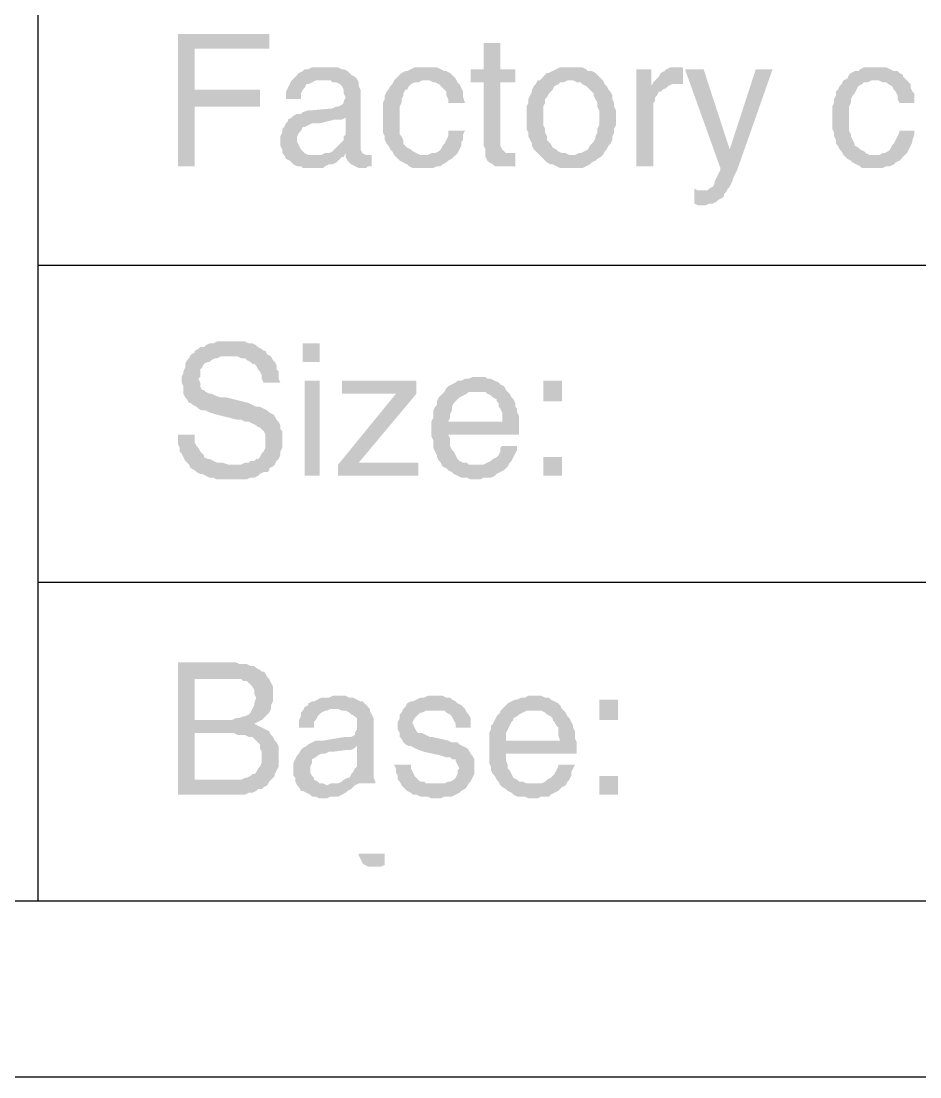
# Model space of a CAD drawing. Header units: millimetres. Extents: x 7018 to 13530, y 4187 to 5692.
# Drawn here: x 8901.08 to 8922.84, y 4524.92 to 4550.47 of the extents above; entities that cross this region are included whole.
import ezdxf

# ---------------------------------------------------------------- set-up
doc = ezdxf.new("R2010")
doc.units = ezdxf.units.MM

msp = doc.modelspace()

# ---------------------------------------------------------------- hatches: boundary and pattern name
at = {"transparency": 33554559}
for points in [[(8907.089, 4550.163), (8904.878, 4550.163), (8904.878, 4546.959), (8905.284, 4546.959), (8905.284, 4548.403), (8906.864, 4548.403), (8906.864, 4548.809), (8905.284, 4548.809), (8905.284, 4549.802), (8907.089, 4549.802), (8907.089, 4549.983)], [(8912.686, 4549.938), (8912.28, 4549.938), (8912.28, 4549.306), (8911.964, 4549.306), (8911.964, 4548.99), (8912.28, 4548.99), (8912.28, 4547.455), (8912.325, 4547.365), (8912.325, 4547.185), (8912.37, 4547.094), (8912.415, 4547.049), (8912.415, 4547.049), (8912.505, 4547.004), (8912.55, 4546.959), (8913.047, 4546.959), (8913.047, 4547.275), (8912.821, 4547.275), (8912.776, 4547.32), (8912.731, 4547.365), (8912.686, 4547.455), (8912.686, 4548.99), (8913.047, 4548.99), (8913.047, 4549.306), (8912.686, 4549.306)], [(8908.443, 4549.351), (8908.127, 4549.351), (8908.037, 4549.306), (8907.947, 4549.306), (8907.902, 4549.261), (8907.811, 4549.216), (8907.766, 4549.17), (8907.721, 4549.125), (8907.676, 4549.08), (8907.631, 4549.035), (8907.586, 4548.945), (8907.541, 4548.854), (8907.496, 4548.764), (8907.496, 4548.584), (8907.857, 4548.584), (8907.857, 4548.719), (8907.902, 4548.809), (8907.947, 4548.854), (8907.992, 4548.945), (8908.037, 4548.945), (8908.127, 4548.99), (8908.218, 4549.035), (8908.398, 4549.035), (8909.211, 4549.08), (8909.165, 4549.125), (8909.075, 4549.17), (8909.03, 4549.216), (8908.985, 4549.261), (8908.895, 4549.306), (8908.85, 4549.306), (8908.759, 4549.351), (8908.534, 4549.351)], [(8910.88, 4549.351), (8910.61, 4549.351), (8910.519, 4549.306), (8910.429, 4549.261), (8910.384, 4549.261), (8910.294, 4549.216), (8910.249, 4549.17), (8910.158, 4549.08), (8910.113, 4549.035), (8910.971, 4549.035), (8911.061, 4548.99), (8911.106, 4548.99), (8911.196, 4548.945), (8911.242, 4548.9), (8911.332, 4548.809), (8911.377, 4548.764), (8911.377, 4548.674), (8911.422, 4548.584), (8911.422, 4548.493), (8911.828, 4548.493), (8911.783, 4548.629), (8911.783, 4548.764), (8911.738, 4548.854), (8911.693, 4548.945), (8911.648, 4548.99), (8911.603, 4549.08), (8911.557, 4549.125), (8911.512, 4549.17), (8911.467, 4549.216), (8911.377, 4549.261), (8911.332, 4549.261), (8911.242, 4549.306), (8911.151, 4549.351), (8910.971, 4549.351)], [(8914.401, 4549.351), (8914.13, 4549.351), (8914.04, 4549.306), (8913.949, 4549.261), (8913.859, 4549.216), (8913.814, 4549.216), (8913.724, 4549.125), (8913.679, 4549.08), (8913.634, 4549.035), (8913.588, 4549.035), (8913.543, 4548.945), (8913.498, 4548.9), (8913.453, 4548.809), (8913.453, 4548.764), (8913.408, 4548.674), (8913.363, 4548.584), (8913.363, 4548.493), (8913.318, 4548.403), (8913.318, 4548.132), (8913.318, 4547.862), (8913.363, 4547.771), (8913.363, 4547.681), (8913.408, 4547.591), (8913.453, 4547.501), (8913.453, 4547.455), (8913.498, 4547.365), (8913.543, 4547.32), (8913.634, 4547.23), (8914.401, 4547.23), (8914.356, 4547.23), (8914.265, 4547.275), (8914.175, 4547.275), (8914.085, 4547.32), (8914.04, 4547.365), (8913.949, 4547.41), (8913.904, 4547.501), (8913.859, 4547.546), (8913.814, 4547.591), (8913.814, 4547.681), (8913.769, 4547.771), (8913.769, 4547.862), (8913.724, 4547.952), (8913.724, 4548.403), (8913.769, 4548.493), (8913.769, 4548.584), (8913.814, 4548.629), (8913.859, 4548.719), (8913.904, 4548.764), (8913.949, 4548.809), (8913.995, 4548.9), (8914.085, 4548.945), (8914.13, 4548.99), (8914.22, 4548.99), (8914.311, 4549.035), (8915.168, 4549.035), (8915.123, 4549.08), (8915.033, 4549.17), (8914.987, 4549.216), (8914.897, 4549.261), (8914.807, 4549.261), (8914.762, 4549.306), (8914.672, 4549.351), (8914.491, 4549.351)], [(8916.341, 4549.306), (8915.98, 4549.306), (8915.98, 4546.959), (8916.387, 4546.959), (8916.387, 4548.493), (8916.432, 4548.539), (8916.432, 4548.629), (8916.477, 4548.674), (8916.522, 4548.764), (8916.567, 4548.764), (8916.612, 4548.809), (8916.703, 4548.854), (8916.341, 4548.9)], [(8917.018, 4549.351), (8916.793, 4549.351), (8916.703, 4549.306), (8916.657, 4549.261), (8916.567, 4549.216), (8916.522, 4549.125), (8916.477, 4549.08), (8916.432, 4549.035), (8916.387, 4548.99), (8917.018, 4548.945), (8917.109, 4548.945), (8917.109, 4549.351), (8917.109, 4549.351)], [(8917.605, 4549.306), (8917.154, 4549.306), (8918.011, 4546.914), (8918.237, 4547.365)], [(8919.275, 4549.306), (8918.869, 4549.306), (8918.237, 4547.365), (8918.011, 4546.914), (8918.011, 4546.869), (8918.011, 4546.869), (8917.966, 4546.778), (8917.921, 4546.688), (8917.876, 4546.598), (8917.876, 4546.553), (8917.831, 4546.462), (8917.741, 4546.417), (8917.695, 4546.372), (8917.605, 4546.372), (8918.147, 4546.327), (8918.192, 4546.417), (8918.237, 4546.462), (8918.282, 4546.553), (8918.327, 4546.688), (8918.372, 4546.778), (8918.418, 4546.869)], [(8921.757, 4549.351), (8921.487, 4549.351), (8921.396, 4549.306), (8921.351, 4549.261), (8921.261, 4549.261), (8921.171, 4549.216), (8921.125, 4549.17), (8921.08, 4549.08), (8920.99, 4549.035), (8921.848, 4549.035), (8921.938, 4548.99), (8922.028, 4548.99), (8922.073, 4548.945), (8922.164, 4548.9), (8922.209, 4548.809), (8922.254, 4548.764), (8922.299, 4548.674), (8922.299, 4548.584), (8922.344, 4548.493), (8922.705, 4548.493), (8922.705, 4548.719), (8922.66, 4548.764), (8922.615, 4548.854), (8922.615, 4548.945), (8922.57, 4548.99), (8922.479, 4549.08), (8922.434, 4549.125), (8922.434, 4549.17), (8922.344, 4549.216), (8922.299, 4549.261), (8922.209, 4549.261), (8922.118, 4549.306), (8922.028, 4549.351), (8921.848, 4549.351)], [(8909.211, 4549.08), (8908.398, 4549.035), (8908.579, 4549.035), (8908.624, 4548.99), (8908.714, 4548.99), (8908.804, 4548.945), (8908.85, 4548.9), (8908.895, 4548.809), (8908.895, 4548.719), (8908.94, 4548.629), (8908.94, 4548.629), (8908.895, 4548.539), (8908.895, 4548.493), (8908.85, 4548.448), (8908.759, 4548.403), (8908.714, 4548.403), (8908.624, 4548.358), (8908.127, 4548.313), (8908.037, 4548.313), (8907.902, 4548.268), (8907.857, 4548.223), (8907.766, 4548.223), (8907.676, 4548.178), (8908.94, 4548.132), (8908.94, 4547.726), (8908.94, 4547.726), (8908.895, 4547.681), (8908.895, 4547.591), (8908.85, 4547.546), (8908.759, 4547.455), (8908.714, 4547.41), (8908.669, 4547.365), (8908.624, 4547.32), (8908.534, 4547.275), (8908.443, 4547.275), (8908.353, 4547.23), (8907.45, 4547.23), (8907.496, 4547.139), (8907.586, 4547.094), (8907.631, 4547.049), (8907.676, 4547.004), (8907.766, 4546.959), (8907.857, 4546.959), (8907.902, 4546.914), (8908.398, 4546.914), (8908.443, 4546.959), (8908.534, 4547.004), (8908.624, 4547.004), (8908.714, 4547.049), (8908.759, 4547.094), (8908.85, 4547.185), (8908.895, 4547.185), (8908.94, 4547.275), (8909.346, 4547.275), (8909.301, 4547.365), (8909.301, 4548.809), (8909.256, 4548.9), (8909.256, 4548.99)], [(8910.113, 4549.035), (8910.068, 4548.945), (8910.023, 4548.9), (8909.978, 4548.809), (8909.933, 4548.764), (8909.888, 4548.674), (8909.888, 4548.584), (8909.842, 4548.493), (8909.842, 4547.771), (8909.888, 4547.681), (8909.888, 4547.591), (8909.933, 4547.501), (8909.978, 4547.455), (8910.023, 4547.365), (8910.068, 4547.32), (8910.113, 4547.23), (8910.835, 4547.23), (8910.745, 4547.23), (8910.655, 4547.275), (8910.565, 4547.32), (8910.519, 4547.365), (8910.429, 4547.41), (8910.384, 4547.455), (8910.339, 4547.501), (8910.339, 4547.591), (8910.294, 4547.681), (8910.249, 4547.726), (8910.249, 4548.403), (8910.294, 4548.493), (8910.294, 4548.584), (8910.339, 4548.674), (8910.339, 4548.719), (8910.384, 4548.809), (8910.429, 4548.809), (8910.474, 4548.9), (8910.519, 4548.945), (8910.61, 4548.99), (8910.7, 4548.99), (8910.79, 4549.035), (8910.88, 4549.035)], [(8915.168, 4549.035), (8914.401, 4549.035), (8914.446, 4549.035), (8914.536, 4548.99), (8914.626, 4548.99), (8914.672, 4548.945), (8914.762, 4548.9), (8914.807, 4548.854), (8914.897, 4548.764), (8914.942, 4548.719), (8914.942, 4548.674), (8914.987, 4548.584), (8915.033, 4548.493), (8915.033, 4548.403), (8915.078, 4548.313), (8915.078, 4547.952), (8915.033, 4547.862), (8915.033, 4547.771), (8914.987, 4547.681), (8914.987, 4547.636), (8914.942, 4547.546), (8914.897, 4547.501), (8914.852, 4547.455), (8914.807, 4547.365), (8914.717, 4547.32), (8914.626, 4547.275), (8914.581, 4547.275), (8914.491, 4547.23), (8913.634, 4547.23), (8913.679, 4547.185), (8913.769, 4547.094), (8913.814, 4547.049), (8913.904, 4547.004), (8913.949, 4547.004), (8914.04, 4546.959), (8914.13, 4546.914), (8914.672, 4546.914), (8914.762, 4546.959), (8914.852, 4547.004), (8914.897, 4547.049), (8914.987, 4547.094), (8915.033, 4547.139), (8915.123, 4547.185), (8915.168, 4547.23), (8915.168, 4547.23), (8915.213, 4547.32), (8915.258, 4547.365), (8915.303, 4547.455), (8915.349, 4547.501), (8915.394, 4547.591), (8915.394, 4547.681), (8915.439, 4547.771), (8915.439, 4547.862), (8915.484, 4547.952), (8915.484, 4548.132), (8915.484, 4548.313), (8915.439, 4548.403), (8915.439, 4548.493), (8915.394, 4548.584), (8915.394, 4548.674), (8915.349, 4548.764), (8915.303, 4548.809), (8915.258, 4548.9), (8915.213, 4548.945)], [(8916.387, 4548.99), (8916.341, 4548.9), (8916.703, 4548.854), (8916.748, 4548.9), (8916.838, 4548.945), (8917.018, 4548.945)], [(8920.99, 4549.035), (8920.945, 4548.945), (8920.9, 4548.9), (8920.855, 4548.809), (8920.81, 4548.764), (8920.81, 4548.674), (8920.764, 4548.584), (8920.764, 4548.493), (8920.719, 4548.403), (8920.719, 4547.862), (8920.764, 4547.771), (8920.764, 4547.681), (8920.81, 4547.591), (8920.81, 4547.501), (8920.855, 4547.455), (8920.9, 4547.365), (8920.945, 4547.32), (8920.99, 4547.23), (8921.757, 4547.23), (8921.622, 4547.23), (8921.532, 4547.275), (8921.487, 4547.32), (8921.396, 4547.365), (8921.351, 4547.41), (8921.261, 4547.455), (8921.261, 4547.501), (8921.216, 4547.591), (8921.171, 4547.681), (8921.171, 4547.726), (8921.125, 4547.816), (8921.125, 4548.403), (8921.171, 4548.493), (8921.171, 4548.584), (8921.216, 4548.674), (8921.261, 4548.719), (8921.306, 4548.809), (8921.306, 4548.809), (8921.351, 4548.9), (8921.441, 4548.945), (8921.487, 4548.99), (8921.577, 4548.99), (8921.667, 4549.035), (8921.757, 4549.035)], [(8907.676, 4548.178), (8907.631, 4548.132), (8907.541, 4548.087), (8907.541, 4548.042), (8907.496, 4547.997), (8907.45, 4547.907), (8907.405, 4547.862), (8907.405, 4547.771), (8907.36, 4547.681), (8907.36, 4547.455), (8907.405, 4547.365), (8907.405, 4547.275), (8907.45, 4547.23), (8908.173, 4547.23), (8908.037, 4547.23), (8907.947, 4547.275), (8907.902, 4547.32), (8907.857, 4547.365), (8907.811, 4547.455), (8907.766, 4547.546), (8907.766, 4547.681), (8907.811, 4547.771), (8907.857, 4547.816), (8907.902, 4547.907), (8907.947, 4547.907), (8908.037, 4547.952), (8908.127, 4547.997), (8908.308, 4547.997), (8908.669, 4548.087), (8908.85, 4548.087), (8908.94, 4548.132)], [(8911.828, 4547.816), (8911.422, 4547.816), (8911.422, 4547.681), (8911.377, 4547.591), (8911.332, 4547.501), (8911.287, 4547.455), (8911.242, 4547.365), (8911.196, 4547.32), (8911.106, 4547.275), (8911.016, 4547.275), (8910.926, 4547.23), (8910.113, 4547.23), (8910.158, 4547.185), (8910.203, 4547.139), (8910.249, 4547.094), (8910.339, 4547.049), (8910.429, 4547.004), (8910.474, 4546.959), (8910.565, 4546.914), (8911.061, 4546.914), (8911.151, 4546.959), (8911.242, 4546.959), (8911.287, 4547.004), (8911.377, 4547.049), (8911.422, 4547.094), (8911.512, 4547.139), (8911.557, 4547.185), (8911.603, 4547.23), (8911.648, 4547.275), (8911.693, 4547.365), (8911.738, 4547.455), (8911.738, 4547.546), (8911.783, 4547.591), (8911.783, 4547.726)], [(8922.705, 4547.816), (8922.344, 4547.816), (8922.344, 4547.771), (8922.299, 4547.681), (8922.254, 4547.591), (8922.209, 4547.501), (8922.164, 4547.455), (8922.118, 4547.365), (8922.073, 4547.32), (8921.983, 4547.275), (8921.938, 4547.275), (8921.848, 4547.23), (8920.99, 4547.23), (8921.035, 4547.185), (8921.08, 4547.139), (8921.171, 4547.094), (8921.216, 4547.049), (8921.306, 4547.004), (8921.396, 4546.959), (8921.441, 4546.914), (8921.938, 4546.914), (8922.028, 4546.959), (8922.118, 4546.959), (8922.209, 4547.004), (8922.254, 4547.049), (8922.344, 4547.094), (8922.389, 4547.139), (8922.434, 4547.185), (8922.479, 4547.23), (8922.525, 4547.275), (8922.57, 4547.365), (8922.615, 4547.455), (8922.66, 4547.546), (8922.66, 4547.591), (8922.705, 4547.726)], [(8909.346, 4547.275), (8908.94, 4547.275), (8908.94, 4547.185), (8909.436, 4547.23), (8909.436, 4547.23)], [(8909.572, 4547.23), (8909.436, 4547.23), (8908.94, 4547.185), (8908.985, 4547.094), (8909.03, 4547.049), (8909.03, 4547.049), (8909.075, 4547.004), (8909.165, 4546.959), (8909.256, 4546.914), (8909.436, 4546.914), (8909.481, 4546.959), (8909.572, 4546.959)], [(8917.379, 4546.417), (8917.379, 4546.056), (8917.379, 4546.056), (8917.47, 4546.011), (8917.65, 4546.011), (8917.741, 4546.056), (8917.831, 4546.056), (8917.921, 4546.101), (8917.966, 4546.147), (8918.056, 4546.192), (8918.102, 4546.237), (8918.102, 4546.282), (8918.147, 4546.327), (8917.605, 4546.372), (8917.47, 4546.372)], [(8906.142, 4542.717), (8905.826, 4542.717), (8905.735, 4542.671), (8905.645, 4542.671), (8905.555, 4542.626), (8905.51, 4542.581), (8905.419, 4542.581), (8905.374, 4542.536), (8905.284, 4542.491), (8905.284, 4542.446), (8905.194, 4542.401), (8906.142, 4542.355), (8906.322, 4542.355), (8906.412, 4542.31), (8906.503, 4542.31), (8906.548, 4542.265), (8906.638, 4542.22), (8906.683, 4542.175), (8906.728, 4542.175), (8906.773, 4542.13), (8906.819, 4542.04), (8906.864, 4541.994), (8906.909, 4541.904), (8906.909, 4541.814), (8906.954, 4541.724), (8907.36, 4541.724), (8907.315, 4541.814), (8907.315, 4541.994), (8907.27, 4542.04), (8907.27, 4542.13), (8907.225, 4542.22), (8907.18, 4542.265), (8907.134, 4542.355), (8907.044, 4542.401), (8906.999, 4542.491), (8906.954, 4542.491), (8906.909, 4542.536), (8906.819, 4542.581), (8906.773, 4542.626), (8906.683, 4542.671), (8906.593, 4542.671), (8906.503, 4542.717), (8906.232, 4542.717)], [(8908.308, 4542.22), (8908.308, 4542.671), (8907.902, 4542.671), (8907.902, 4542.22)], [(8905.194, 4542.401), (8905.149, 4542.31), (8905.104, 4542.265), (8905.058, 4542.175), (8905.058, 4542.085), (8905.013, 4541.994), (8905.013, 4541.949), (8904.968, 4541.859), (8904.968, 4541.724), (8904.968, 4541.724), (8905.013, 4541.633), (8905.013, 4541.453), (8905.058, 4541.363), (8905.104, 4541.317), (8905.149, 4541.227), (8905.194, 4541.227), (8905.239, 4541.182), (8905.329, 4541.137), (8905.374, 4541.092), (8905.465, 4541.047), (8905.555, 4541.047), (8905.645, 4541.001), (8905.781, 4540.956), (8906.322, 4540.821), (8906.412, 4540.821), (8906.503, 4540.776), (8906.593, 4540.776), (8906.683, 4540.731), (8906.773, 4540.686), (8906.819, 4540.64), (8906.864, 4540.64), (8906.909, 4540.595), (8906.954, 4540.55), (8906.999, 4540.46), (8906.999, 4540.144), (8906.954, 4540.054), (8906.909, 4540.009), (8906.864, 4539.918), (8906.819, 4539.873), (8906.773, 4539.873), (8906.728, 4539.828), (8906.638, 4539.828), (8906.593, 4539.783), (8906.503, 4539.783), (8906.412, 4539.738), (8905.149, 4539.738), (8905.194, 4539.648), (8905.284, 4539.602), (8905.329, 4539.557), (8905.419, 4539.512), (8905.465, 4539.512), (8905.555, 4539.467), (8905.645, 4539.422), (8905.735, 4539.422), (8905.826, 4539.377), (8906.548, 4539.377), (8906.638, 4539.422), (8906.728, 4539.422), (8906.819, 4539.467), (8906.864, 4539.512), (8906.954, 4539.557), (8907.044, 4539.557), (8907.089, 4539.602), (8907.089, 4539.648), (8907.18, 4539.693), (8907.225, 4539.738), (8907.27, 4539.828), (8907.315, 4539.873), (8907.36, 4539.963), (8907.36, 4540.054), (8907.405, 4540.144), (8907.405, 4540.325), (8907.405, 4540.55), (8907.36, 4540.595), (8907.36, 4540.686), (8907.315, 4540.776), (8907.27, 4540.821), (8907.225, 4540.911), (8907.225, 4540.911), (8907.18, 4540.956), (8907.089, 4541.001), (8907.044, 4541.047), (8906.954, 4541.092), (8906.864, 4541.137), (8906.773, 4541.137), (8906.683, 4541.182), (8906.593, 4541.227), (8906.051, 4541.363), (8905.916, 4541.363), (8905.781, 4541.408), (8905.69, 4541.453), (8905.645, 4541.453), (8905.555, 4541.498), (8905.51, 4541.543), (8905.465, 4541.543), (8905.419, 4541.633), (8905.419, 4541.724), (8905.374, 4541.814), (8905.419, 4541.859), (8905.419, 4542.04), (8905.465, 4542.085), (8905.51, 4542.175), (8905.6, 4542.22), (8905.645, 4542.22), (8905.69, 4542.265), (8905.781, 4542.31), (8905.826, 4542.31), (8905.916, 4542.355), (8906.142, 4542.355)], [(8912.144, 4541.859), (8912.009, 4541.859), (8911.918, 4541.814), (8911.828, 4541.814), (8911.738, 4541.769), (8911.648, 4541.769), (8911.603, 4541.724), (8911.512, 4541.678), (8911.422, 4541.633), (8911.377, 4541.588), (8911.332, 4541.498), (8912.325, 4541.498), (8912.37, 4541.453), (8912.46, 4541.408), (8912.505, 4541.363), (8912.595, 4541.317), (8912.595, 4541.272), (8912.641, 4541.227), (8912.641, 4541.137), (8912.686, 4541.092), (8912.731, 4541.001), (8912.731, 4540.776), (8911.016, 4540.776), (8911.016, 4540.415), (8911.061, 4540.325), (8911.061, 4540.144), (8911.106, 4540.054), (8911.151, 4539.963), (8911.151, 4539.918), (8911.196, 4539.828), (8911.242, 4539.783), (8911.287, 4539.693), (8912.099, 4539.738), (8911.918, 4539.738), (8911.873, 4539.783), (8911.783, 4539.783), (8911.693, 4539.828), (8911.648, 4539.873), (8911.603, 4539.963), (8911.603, 4539.963), (8911.557, 4540.054), (8911.512, 4540.099), (8911.467, 4540.189), (8911.467, 4540.37), (8911.422, 4540.46), (8913.137, 4540.46), (8913.137, 4540.911), (8913.092, 4541.001), (8913.092, 4541.092), (8913.047, 4541.137), (8913.047, 4541.227), (8913.002, 4541.317), (8912.957, 4541.363), (8912.911, 4541.453), (8912.866, 4541.498), (8912.821, 4541.543), (8912.776, 4541.633), (8912.686, 4541.678), (8912.641, 4541.724), (8912.55, 4541.769), (8912.46, 4541.814), (8912.37, 4541.814), (8912.325, 4541.859), (8912.234, 4541.859)], [(8908.308, 4539.467), (8908.308, 4541.769), (8907.947, 4541.769), (8907.947, 4539.467)], [(8910.655, 4541.769), (8908.85, 4541.769), (8908.85, 4541.453), (8910.158, 4541.453), (8908.759, 4539.738), (8908.759, 4539.467), (8910.7, 4539.467), (8910.7, 4539.783), (8909.256, 4539.783), (8910.655, 4541.453), (8910.655, 4541.633)], [(8914.175, 4541.272), (8914.175, 4541.769), (8913.724, 4541.769), (8913.724, 4541.272)], [(8911.332, 4541.498), (8911.287, 4541.453), (8911.242, 4541.408), (8911.196, 4541.363), (8911.151, 4541.272), (8911.151, 4541.182), (8911.106, 4541.137), (8911.061, 4541.047), (8911.061, 4540.866), (8911.016, 4540.776), (8911.422, 4540.776), (8911.467, 4540.866), (8911.467, 4540.956), (8911.512, 4541.047), (8911.512, 4541.137), (8911.557, 4541.227), (8911.603, 4541.272), (8911.648, 4541.317), (8911.693, 4541.363), (8911.783, 4541.408), (8911.873, 4541.453), (8911.918, 4541.498), (8912.099, 4541.498)], [(8905.284, 4540.46), (8904.878, 4540.46), (8904.878, 4540.234), (8904.923, 4540.144), (8904.923, 4540.054), (8904.968, 4540.009), (8905.013, 4539.918), (8905.058, 4539.828), (8905.104, 4539.783), (8905.149, 4539.738), (8906.187, 4539.738), (8906.096, 4539.738), (8905.961, 4539.783), (8905.826, 4539.783), (8905.735, 4539.828), (8905.645, 4539.873), (8905.6, 4539.873), (8905.51, 4539.918), (8905.51, 4539.963), (8905.465, 4540.009), (8905.419, 4540.054), (8905.374, 4540.144), (8905.329, 4540.189), (8905.284, 4540.279), (8905.284, 4540.37)], [(8913.092, 4540.189), (8912.731, 4540.189), (8912.686, 4540.144), (8912.686, 4540.054), (8912.641, 4539.963), (8912.595, 4539.918), (8912.505, 4539.873), (8912.46, 4539.828), (8912.37, 4539.783), (8912.28, 4539.738), (8912.099, 4539.738), (8911.287, 4539.693), (8911.287, 4539.693), (8911.377, 4539.648), (8911.422, 4539.602), (8911.512, 4539.557), (8911.557, 4539.512), (8911.648, 4539.467), (8911.738, 4539.422), (8911.873, 4539.422), (8911.964, 4539.377), (8912.189, 4539.377), (8912.28, 4539.422), (8912.46, 4539.422), (8912.55, 4539.467), (8912.595, 4539.512), (8912.686, 4539.557), (8912.776, 4539.602), (8912.821, 4539.648), (8912.866, 4539.693), (8912.911, 4539.783), (8912.957, 4539.828), (8913.002, 4539.918), (8913.047, 4540.009), (8913.092, 4540.099)], [(8914.175, 4539.467), (8914.175, 4539.918), (8913.724, 4539.918), (8913.724, 4539.467)], [(8906.277, 4534.954), (8904.878, 4534.954), (8904.878, 4531.749), (8906.503, 4531.749), (8906.593, 4531.795), (8906.683, 4531.795), (8906.773, 4531.84), (8906.819, 4531.885), (8906.909, 4531.885), (8906.954, 4531.93), (8907.044, 4531.975), (8907.044, 4531.975), (8907.089, 4532.065), (8905.284, 4532.11), (8905.284, 4533.239), (8906.142, 4533.239), (8907.089, 4533.284), (8906.999, 4533.329), (8906.999, 4533.329), (8906.909, 4533.374), (8906.819, 4533.419), (8906.728, 4533.464), (8906.819, 4533.51), (8906.909, 4533.555), (8905.284, 4533.555), (8905.284, 4534.548), (8906.142, 4534.548), (8907.044, 4534.593), (8906.999, 4534.683), (8906.954, 4534.728), (8906.909, 4534.728), (8906.864, 4534.773), (8906.773, 4534.818), (8906.728, 4534.864), (8906.638, 4534.864), (8906.548, 4534.909), (8906.367, 4534.909)], [(8907.044, 4534.593), (8906.142, 4534.548), (8906.412, 4534.548), (8906.458, 4534.502), (8906.548, 4534.502), (8906.593, 4534.457), (8906.638, 4534.412), (8906.683, 4534.367), (8906.728, 4534.277), (8906.728, 4534.187), (8906.773, 4534.096), (8906.773, 4534.096), (8906.728, 4533.961), (8906.728, 4533.916), (8906.683, 4533.825), (8906.638, 4533.735), (8906.593, 4533.69), (8906.593, 4533.69), (8906.503, 4533.645), (8906.458, 4533.645), (8906.367, 4533.6), (8906.277, 4533.6), (8906.187, 4533.555), (8905.284, 4533.555), (8906.909, 4533.555), (8906.999, 4533.645), (8907.044, 4533.69), (8907.089, 4533.735), (8907.134, 4533.825), (8907.134, 4533.916), (8907.18, 4534.006), (8907.18, 4534.187), (8907.18, 4534.367), (8907.134, 4534.457), (8907.089, 4534.548)], [(8908.759, 4534.141), (8908.624, 4534.141), (8908.534, 4534.096), (8908.353, 4534.096), (8908.263, 4534.051), (8908.173, 4534.006), (8908.127, 4534.006), (8908.037, 4533.961), (8908.037, 4533.916), (8907.947, 4533.871), (8907.902, 4533.78), (8907.857, 4533.735), (8907.857, 4533.645), (8907.811, 4533.555), (8907.811, 4533.374), (8908.173, 4533.374), (8908.173, 4533.51), (8908.218, 4533.555), (8908.263, 4533.645), (8908.308, 4533.69), (8908.353, 4533.735), (8908.443, 4533.78), (8908.488, 4533.78), (8908.579, 4533.825), (8909.526, 4533.825), (8909.436, 4533.916), (8909.391, 4533.961), (8909.346, 4534.006), (8909.301, 4534.006), (8909.211, 4534.051), (8909.12, 4534.096), (8909.03, 4534.096), (8908.94, 4534.141), (8908.85, 4534.141)], [(8911.061, 4534.141), (8910.926, 4534.141), (8910.835, 4534.096), (8910.745, 4534.096), (8910.655, 4534.051), (8910.565, 4534.006), (8910.519, 4534.006), (8910.429, 4533.961), (8910.384, 4533.871), (8910.339, 4533.825), (8910.294, 4533.735), (8910.249, 4533.69), (8910.249, 4533.6), (8910.203, 4533.51), (8910.203, 4533.329), (8910.249, 4533.239), (8910.249, 4533.148), (8910.294, 4533.103), (8910.339, 4533.013), (8910.384, 4532.968), (8910.474, 4532.923), (8910.519, 4532.923), (8910.61, 4532.878), (8910.7, 4532.833), (8910.835, 4532.787), (8911.242, 4532.697), (8911.242, 4532.697), (8911.377, 4532.652), (8911.467, 4532.652), (8911.512, 4532.607), (8911.603, 4532.607), (8911.603, 4532.562), (8911.648, 4532.472), (8911.693, 4532.381), (8911.648, 4532.336), (8911.648, 4532.246), (8911.603, 4532.156), (8911.557, 4532.11), (8911.467, 4532.065), (8911.422, 4532.065), (8911.332, 4532.02), (8911.151, 4532.02), (8910.294, 4531.975), (8910.339, 4531.93), (8910.384, 4531.885), (8910.429, 4531.84), (8910.519, 4531.795), (8910.565, 4531.749), (8910.655, 4531.749), (8910.745, 4531.704), (8910.926, 4531.704), (8911.016, 4531.659), (8911.242, 4531.659), (8911.332, 4531.704), (8911.512, 4531.704), (8911.603, 4531.749), (8911.693, 4531.795), (8911.738, 4531.84), (8911.828, 4531.885), (8911.828, 4531.885), (8911.873, 4531.93), (8911.918, 4532.02), (8911.964, 4532.065), (8912.009, 4532.156), (8912.054, 4532.246), (8912.054, 4532.426), (8912.054, 4532.607), (8912.009, 4532.697), (8911.964, 4532.742), (8911.918, 4532.833), (8911.918, 4532.833), (8911.873, 4532.878), (8911.783, 4532.923), (8911.693, 4532.968), (8911.648, 4533.013), (8911.512, 4533.013), (8911.422, 4533.058), (8911.016, 4533.148), (8910.971, 4533.148), (8910.88, 4533.194), (8910.79, 4533.239), (8910.7, 4533.239), (8910.655, 4533.284), (8910.655, 4533.284), (8910.61, 4533.374), (8910.565, 4533.464), (8910.565, 4533.51), (8910.61, 4533.6), (8910.655, 4533.645), (8910.7, 4533.69), (8910.745, 4533.735), (8910.79, 4533.735), (8910.88, 4533.78), (8911.061, 4533.78), (8911.828, 4533.825), (8911.783, 4533.871), (8911.738, 4533.916), (8911.648, 4533.961), (8911.603, 4534.006), (8911.512, 4534.051), (8911.467, 4534.096), (8911.377, 4534.096), (8911.287, 4534.141), (8911.196, 4534.141)], [(8913.498, 4534.141), (8913.363, 4534.141), (8913.272, 4534.096), (8913.182, 4534.096), (8913.092, 4534.051), (8913.047, 4534.051), (8912.957, 4534.006), (8912.866, 4533.961), (8912.821, 4533.916), (8912.776, 4533.871), (8912.686, 4533.78), (8913.679, 4533.78), (8913.769, 4533.735), (8913.814, 4533.69), (8913.904, 4533.645), (8913.949, 4533.6), (8913.949, 4533.555), (8913.995, 4533.51), (8914.04, 4533.419), (8914.085, 4533.374), (8914.085, 4533.194), (8914.13, 4533.058), (8912.415, 4533.058), (8912.415, 4532.517), (8912.46, 4532.426), (8912.46, 4532.336), (8912.505, 4532.246), (8912.55, 4532.201), (8912.595, 4532.11), (8912.641, 4532.065), (8912.686, 4531.975), (8913.498, 4532.02), (8913.318, 4532.02), (8913.227, 4532.065), (8913.137, 4532.065), (8913.092, 4532.11), (8913.002, 4532.156), (8912.957, 4532.246), (8912.957, 4532.246), (8912.911, 4532.336), (8912.866, 4532.381), (8912.866, 4532.472), (8912.821, 4532.562), (8912.821, 4532.742), (8914.536, 4532.742), (8914.536, 4533.013), (8914.491, 4533.103), (8914.491, 4533.284), (8914.446, 4533.374), (8914.446, 4533.419), (8914.401, 4533.51), (8914.356, 4533.6), (8914.311, 4533.645), (8914.265, 4533.735), (8914.22, 4533.78), (8914.175, 4533.825), (8914.13, 4533.916), (8914.085, 4533.961), (8913.995, 4534.006), (8913.904, 4534.051), (8913.859, 4534.096), (8913.769, 4534.096), (8913.679, 4534.141), (8913.588, 4534.141)], [(8915.529, 4533.555), (8915.529, 4534.051), (8915.078, 4534.051), (8915.078, 4533.555)], [(8909.526, 4533.825), (8908.714, 4533.825), (8908.759, 4533.825), (8908.85, 4533.78), (8908.94, 4533.78), (8909.03, 4533.735), (8909.075, 4533.69), (8909.165, 4533.645), (8909.211, 4533.6), (8909.211, 4533.329), (8909.165, 4533.239), (8909.165, 4533.194), (8909.075, 4533.148), (8908.94, 4533.148), (8908.398, 4533.058), (8908.218, 4533.058), (8908.127, 4533.013), (8908.037, 4532.968), (8907.992, 4532.923), (8909.211, 4532.923), (8909.211, 4532.517), (8909.211, 4532.426), (8909.165, 4532.381), (8909.12, 4532.291), (8909.075, 4532.246), (8909.03, 4532.156), (8908.985, 4532.156), (8908.895, 4532.11), (8908.85, 4532.065), (8908.759, 4532.02), (8908.579, 4532.02), (8908.488, 4531.975), (8907.766, 4531.975), (8907.811, 4531.93), (8907.857, 4531.84), (8907.902, 4531.84), (8907.992, 4531.795), (8908.082, 4531.749), (8908.127, 4531.704), (8908.218, 4531.704), (8908.308, 4531.659), (8908.488, 4531.659), (8908.579, 4531.704), (8908.759, 4531.704), (8908.85, 4531.749), (8908.94, 4531.795), (8908.985, 4531.84), (8909.075, 4531.885), (8909.12, 4531.93), (8909.165, 4531.975), (8909.256, 4532.02), (8909.662, 4532.02), (8909.662, 4532.065), (8909.617, 4532.156), (8909.617, 4533.6), (8909.572, 4533.69), (8909.526, 4533.78)], [(8911.828, 4533.825), (8911.061, 4533.78), (8911.332, 4533.78), (8911.377, 4533.735), (8911.467, 4533.69), (8911.467, 4533.69), (8911.512, 4533.645), (8911.557, 4533.555), (8911.603, 4533.464), (8911.603, 4533.374), (8911.964, 4533.374), (8911.964, 4533.6), (8911.918, 4533.69), (8911.873, 4533.735)], [(8912.686, 4533.78), (8912.686, 4533.735), (8912.641, 4533.69), (8912.595, 4533.645), (8912.55, 4533.555), (8912.505, 4533.464), (8912.46, 4533.419), (8912.46, 4533.329), (8912.415, 4533.239), (8912.415, 4533.058), (8912.821, 4533.058), (8912.821, 4533.239), (8912.866, 4533.329), (8912.911, 4533.419), (8912.957, 4533.51), (8913.002, 4533.555), (8913.002, 4533.6), (8913.092, 4533.645), (8913.137, 4533.69), (8913.227, 4533.735), (8913.318, 4533.78), (8913.498, 4533.78)], [(8907.089, 4533.284), (8906.142, 4533.239), (8906.232, 4533.239), (8906.322, 4533.194), (8906.503, 4533.194), (8906.593, 4533.148), (8906.683, 4533.148), (8906.728, 4533.103), (8906.728, 4533.103), (8906.819, 4533.013), (8906.864, 4532.968), (8906.864, 4532.878), (8906.909, 4532.787), (8906.909, 4532.517), (8906.864, 4532.426), (8906.819, 4532.381), (8906.773, 4532.291), (8906.728, 4532.246), (8906.683, 4532.246), (8906.638, 4532.201), (8906.548, 4532.156), (8906.503, 4532.156), (8906.412, 4532.11), (8905.284, 4532.11), (8907.089, 4532.065), (8907.134, 4532.11), (8907.225, 4532.201), (8907.225, 4532.246), (8907.27, 4532.336), (8907.315, 4532.426), (8907.315, 4532.923), (8907.27, 4533.013), (8907.225, 4533.058), (8907.18, 4533.148), (8907.134, 4533.194)], [(8907.992, 4532.923), (8907.902, 4532.878), (8907.857, 4532.833), (8907.857, 4532.833), (8907.811, 4532.742), (8907.766, 4532.697), (8907.721, 4532.607), (8907.676, 4532.517), (8907.676, 4532.336), (8907.676, 4532.201), (8907.721, 4532.156), (8907.721, 4532.065), (8907.766, 4531.975), (8908.488, 4531.975), (8908.398, 4532.02), (8908.308, 4532.02), (8908.263, 4532.065), (8908.173, 4532.11), (8908.173, 4532.156), (8908.127, 4532.201), (8908.082, 4532.291), (8908.082, 4532.426), (8908.127, 4532.517), (8908.127, 4532.607), (8908.218, 4532.652), (8908.263, 4532.697), (8908.353, 4532.742), (8908.443, 4532.742), (8908.534, 4532.787), (8908.624, 4532.787), (8908.985, 4532.833), (8909.075, 4532.833), (8909.165, 4532.878), (8909.211, 4532.923)], [(8910.519, 4532.472), (8910.113, 4532.472), (8910.158, 4532.381), (8910.158, 4532.291), (8910.203, 4532.201), (8910.203, 4532.11), (8910.249, 4532.065), (8910.294, 4531.975), (8911.151, 4532.02), (8910.88, 4532.02), (8910.835, 4532.065), (8910.745, 4532.065), (8910.7, 4532.11), (8910.655, 4532.156), (8910.61, 4532.201), (8910.565, 4532.291), (8910.519, 4532.381)], [(8914.491, 4532.472), (8914.085, 4532.472), (8914.085, 4532.426), (8914.04, 4532.336), (8913.995, 4532.246), (8913.949, 4532.201), (8913.904, 4532.156), (8913.814, 4532.11), (8913.769, 4532.065), (8913.679, 4532.02), (8913.498, 4532.02), (8912.686, 4531.975), (8912.686, 4531.975), (8912.731, 4531.93), (8912.821, 4531.885), (8912.866, 4531.84), (8912.957, 4531.795), (8913.002, 4531.749), (8913.092, 4531.704), (8913.272, 4531.704), (8913.363, 4531.659), (8913.588, 4531.659), (8913.679, 4531.704), (8913.859, 4531.704), (8913.904, 4531.749), (8913.995, 4531.795), (8914.085, 4531.84), (8914.13, 4531.885), (8914.175, 4531.93), (8914.265, 4531.975), (8914.311, 4532.065), (8914.356, 4532.11), (8914.401, 4532.201), (8914.401, 4532.291), (8914.446, 4532.381)], [(8915.529, 4531.749), (8915.529, 4532.201), (8915.078, 4532.201), (8915.078, 4531.749)], [(8909.888, 4530.324), (8909.752, 4530.324), (8909.256, 4530.279), (8909.301, 4530.188), (8909.346, 4530.098), (8909.346, 4530.098), (8909.391, 4530.053), (8909.481, 4530.008), (8909.797, 4530.008), (8909.888, 4530.053)], [(8909.662, 4530.324), (8909.256, 4530.324), (8909.256, 4530.279), (8909.752, 4530.324), (8909.752, 4530.324)]]:
    msp.add_hatch(color=256, dxfattribs=at).paths.add_polyline_path(points)

# ---------------------------------------------------------------- linework, layer by layer
msp.add_line((8888.675, 4529.177), (9297.931, 4529.177))
msp.add_lwpolyline([(9301.969, 4524.918), (9301.969, 4821.918), (8881.969, 4821.918), (8881.969, 4524.918)], close=True)
for points in [[(8901.493, 4815.918), (8901.493, 4529.177)], [(8901.493, 4544.567), (9250.563, 4544.567)], [(8901.493, 4536.894), (9197.623, 4536.894)]]:
    msp.add_lwpolyline(points)

doc.saveas('drawing.dxf')
